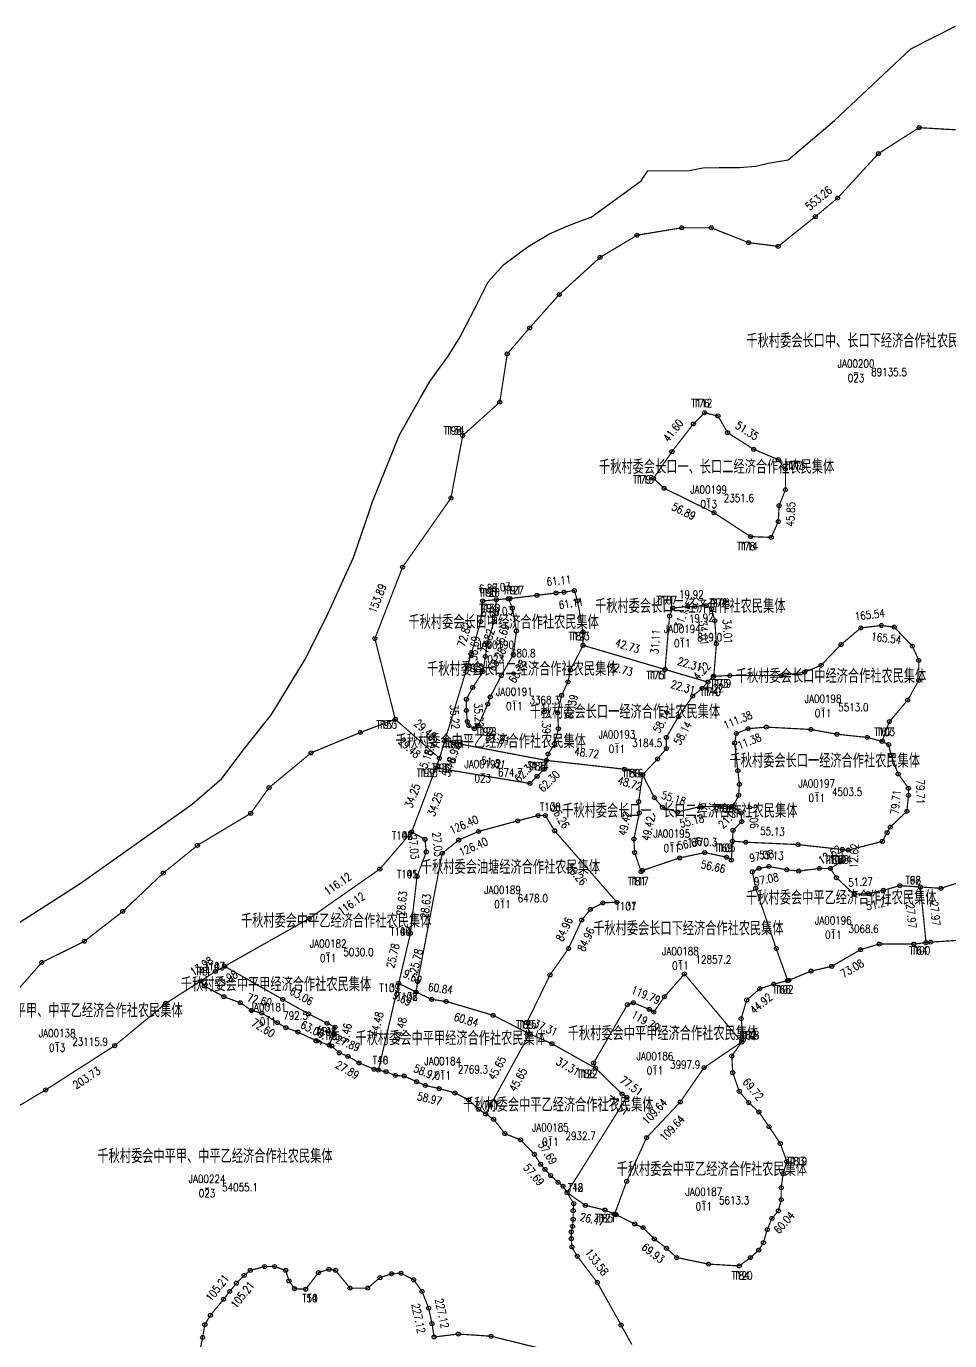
# Model space of a CAD drawing. Extents: x 213960 to 217464, y 137640 to 141047.
# Drawn here: x 214214 to 214676, y 138354 to 139011 of the extents above; entities that cross this region are included whole.
import ezdxf
from ezdxf.enums import TextEntityAlignment as Align

# ---------------------------------------------------------------- set-up
doc = ezdxf.new("R2010")
doc.units = 0
doc.header["$LTSCALE"] = 2
doc.header["$PDSIZE"] = 0.2
doc.layers.get('0').update_dxf_attribs({"linetype": 'CONTINUOUS'})
for name, color, linetype in [('DJZQ', 7, 'CONTINUOUS'), ('GD', 7, 'CONTINUOUS'), ('JZD', 1, 'CONTINUOUS'), ('JZP', 1, 'CONTINUOUS')]:
    doc.layers.add(name, color=color, linetype=linetype)
doc.styles.add('HZ', font='rs.shx', dxfattribs={"width": 0.8, "bigfont": 'hztxt.shx'})

# ---------------------------------------------------------------- blocks, each defined once
blk = doc.blocks.new('GC0000')
at = {"linetype": 'Continuous'}
blk.add_point((0, 0), dxfattribs=at)

msp = doc.modelspace()

# ---------------------------------------------------------------- linework, layer by layer
at = {"layer": 'DJZQ', "linetype": 'Continuous', "flags": 128}
msp.add_lwpolyline([(214187.03, 138547.64), (214241.01, 138582.06), (214297.08, 138621.81), (214311.88, 138634.67), (214323.11, 138649.6), (214336.73, 138666.67), (214353.43, 138693.89), (214364.2, 138715.42), (214369.99, 138728.33), (214377.69, 138745.11), (214385.8, 138768.92), (214387.08, 138772.67), (214400.66, 138806.51), (214410.77, 138824.12), (214411.61, 138825.59), (214415.9, 138833.05), (214425.1, 138845.79), (214431.08, 138855.42), (214439.06, 138870.88), (214445.03, 138882.95), (214452.88, 138891.56), (214465.05, 138900.58), (214475.34, 138906.76), (214484.09, 138910.61), (214492.71, 138913.92), (214496.6, 138915.33), (214521.59, 138933.48), (214522.43, 138934.72), (214524.93, 138938.42), (214545.6, 138938.57), (214552.38, 138939.97), (214560.53, 138940.03), (214570.73, 138940.11), (214578.87, 138940.85), (214584.98, 138942.25), (214595.04, 138944.02), (214612.7, 138959), (214618.17, 138963.65), (214656.43, 138999.41), (214678.64, 139010.72)], dxfattribs=at)
at = {"layer": 'GD', "linetype": 'Continuous'}
for centre in [(214660.56, 138960.04), (214640.15, 138947.05), (214619.74, 138924.8), (214608.6, 138915.53), (214541.8, 138909.96), (214556.64, 138909.96), (214519.53, 138906.26), (214575.2, 138902.55), (214590.05, 138900.69), (214500.97, 138895.13), (214480.56, 138876.58), (214465.71, 138859.89), (214454.57, 138846.91), (214450.86, 138822.8), (214559.95, 138815.88), (214547.65, 138811.91), (214564.72, 138807.55), (214536.94, 138798.02), (214577.81, 138799.21), (214590.12, 138794.05), (214532.97, 138779.77), (214593.69, 138778.97), (214426.4, 138774.79), (214590.51, 138771.04), (214557.97, 138767.46), (214590.12, 138763.1), (214586.55, 138755.16), (214402.22, 138740.27), (214455.97, 138724.6), (214469.47, 138726.19), (214478.99, 138727.38), (214482.96, 138727.78), (214488.12, 138728.57), (214489.71, 138723.41), (214457.16, 138719.84), (214544.87, 138720.63), (214548.45, 138720.63), (214554, 138721.03), (214441.29, 138713.09), (214448.04, 138713.09), (214535.75, 138715.87), (214558.37, 138713.49), (214631.39, 138709.92), (214641.71, 138711.11), (214648.06, 138710.31), (214388.4, 138704.6), (214459.15, 138708.33), (214492.49, 138707.93), (214436.53, 138696.82), (214444.46, 138702.38), (214559.16, 138701.98), (214621.47, 138701.58), (214657.19, 138700.79), (214443.67, 138695.63), (214457.56, 138696.42), (214611.55, 138691.26), (214660.36, 138693.65), (214451.61, 138686.1), (214486.14, 138688.88), (214557.57, 138685.71), (214565.91, 138686.1), (214591.7, 138686.1), (214603.21, 138687.69), (214660.36, 138683.72), (214437.32, 138680.15), (214484.94, 138682.93), (214552.02, 138679.75), (214434.14, 138674.2), (214444.86, 138671.82), (214446.05, 138675.39), (214481.77, 138676.18), (214547.25, 138675.79), (214654.81, 138673.8), (214434.14, 138668.64), (214479.79, 138667.45), (214540.11, 138665.47), (214381.14, 138657.64), (214434.54, 138663.09), (214435.34, 138661.1), (214438.11, 138659.51), (214480.18, 138659.51), (214569.08, 138657.13), (214575.04, 138659.51), (214584.16, 138660.31), (214606.39, 138659.12), (214645.68, 138663.09), (214478.2, 138651.97), (214534.16, 138655.15), (214568.29, 138652.37), (214619.49, 138656.74), (214634.57, 138655.15), (214642.11, 138653.16), (214645.28, 138651.58), (214356.49, 138647.43), (214475.02, 138646.81), (214529.79, 138644.43), (214534.16, 138649.59), (214646.47, 138646.42), (214473.04, 138639.27), (214513.12, 138639.27), (214569.88, 138638.48), (214465.89, 138632.13), (214469.47, 138635.7), (214570.67, 138631.73), (214650.05, 138636.89), (214335.45, 138630), (214528.2, 138624.99), (214570.27, 138626.18), (214655.2, 138629.75), (214655.2, 138626.18), (214520.27, 138623), (214532.17, 138620.22), (214539.71, 138617.84), (214551.22, 138620.62), (214561.15, 138620.62), (214654.41, 138618.24), (214326.28, 138617.16), (214459.74, 138613.44), (214470, 138616.09), (214520.66, 138617.44), (214571.46, 138617.44), (214571.86, 138613.08), (214440.23, 138608.15), (214478.26, 138608.48), (214567.5, 138608.71), (214644.49, 138607.52), (214646.08, 138610.3), (214299.64, 138601.18), (214413.44, 138604.18), (214430.31, 138603.85), (214517.89, 138604.35), (214573.85, 138602.76), (214600.04, 138601.57), (214625.04, 138598.79), (214642.11, 138603.16), (214414.1, 138597.9), (214422.04, 138597.24), (214518.28, 138597.6), (214540.77, 138594.92), (214553.34, 138597.57), (214564.25, 138595.25), (214566.66, 138593.9), (214621.87, 138593.24), (214282.59, 138587.34), (214390.86, 138589.34), (214390.86, 138589.34), (214522.25, 138588.64), (214577.15, 138587.98), (214580.46, 138589.63), (214585.42, 138590.62), (214594.35, 138588.97), (214600.3, 138588.31), (214610.56, 138589.63), (214619.16, 138585), (214578.81, 138579.71), (214642.64, 138578.72), (214650.91, 138581.03), (214671.41, 138579.71), (214502.41, 138572.43), (214628.08, 138576.73), (214635.03, 138577.06), (214262.34, 138568.17), (214496.12, 138569.13), (214355.51, 138564.61), (214355.51, 138564.61), (214491.82, 138563.83), (214243.16, 138553.26), (214666.26, 138552.79), (214485.21, 138549.61), (214589.06, 138549.61), (214631.27, 138549.06), (214640.6, 138551.86), (214657.86, 138551.86), (214221.84, 138542.62), (214616.8, 138540.67), (214308.66, 138538.12), (214308.66, 138538.12), (214409.8, 138533.08), (214475.95, 138536.38), (214543.2, 138536.88), (214595.34, 138533.68), (214606.54, 138538.34), (214303.07, 138530.89), (214580.86, 138529.46), (214587.86, 138531.79), (214283.91, 138522.22), (214312.89, 138525.5), (214321.07, 138522.49), (214342.33, 138524.15), (214342.33, 138524.15), (214416.75, 138524.15), (214424.02, 138523.15), (214514.64, 138521.5), (214517.62, 138522.49), (214525.56, 138519.19), (214533.17, 138525.47), (214574.33, 138523.87), (214326.67, 138518.61), (214331.84, 138517.32), (214339.59, 138512.59), (214355.23, 138516.87), (214355.23, 138516.87), (214447.51, 138516.21), (214464.37, 138512.57), (214527.87, 138517.86), (214571.53, 138514.54), (214343.89, 138510.01), (214349.92, 138507.86), (214364.49, 138512.24), (214364.49, 138512.24), (214367.8, 138506.95), (214367.8, 138506.95), (214258.27, 138501.02), (214358.96, 138503.55), (214366.71, 138500.89), (214476.94, 138501.99), (214572.67, 138504.06), (214370.58, 138497.45), (214374.89, 138495.73), (214566.87, 138495.9), (214380.52, 138492.41), (214387.97, 138489.27), (214393.92, 138488.02), (214497.78, 138492.4), (214553.01, 138490.08), (214567.33, 138487.5), (214398.62, 138486.15), (214403, 138485.83), (214409.27, 138483.02), (214413.65, 138481.14), (214223.8, 138478.94), (214420.54, 138479.57), (214428.37, 138477.38), (214435.25, 138473.94), (214512, 138476.85), (214514.31, 138475.2), (214570.6, 138478.18), (214440.26, 138469.25), (214541.1, 138472.88), (214575.26, 138472.59), (214580.39, 138467.92), (214447.78, 138464.24), (214585.53, 138460.47), (214453.41, 138457.05), (214461.24, 138453.92), (214524.24, 138455.02), (214591.12, 138452.08), (214468.13, 138446.72), (214471.26, 138441.72), (214473.45, 138439.21), (214476.27, 138436.09), (214592.5, 138437.04), (214480.03, 138432.64), (214482.53, 138430.77), (214514.31, 138433.2), (214591.57, 138430.05), (214493.6, 138421.19), (214591.57, 138423.99), (214503.4, 138418.86), (214508.99, 138416.53), (214586.91, 138414.67), (214590.17, 138418.4), (214518.33, 138411.87), (214522.52, 138410.01), (214584.57, 138409.07), (214528.12, 138404.41), (214582.71, 138402.55), (214534.19, 138399.75), (214539.32, 138395.09), (214576.18, 138395.09), (214580.37, 138398.82), (214555.18, 138391.82)]:
    msp.add_circle(centre, 1, dxfattribs=at)
at = {"layer": 'GD', "color": 0, "linetype": 'Continuous'}
for centre in [(214487.86, 138422.01), (214487.54, 138418.56), (214487.54, 138414.18), (214486.6, 138407.93), (214487.23, 138410.74), (214486.6, 138404.49), (214486.89, 138400.33), (214489.58, 138395.77), (214326.07, 138388.66), (214326.07, 138388.66), (214333.27, 138390.6), (214333.27, 138390.6), (214338.26, 138390.6), (214338.26, 138390.6), (214343.8, 138388.66), (214343.8, 138388.66), (214365.41, 138389.21), (214365.41, 138389.21), (214368.73, 138388.66), (214368.73, 138388.66), (214319.14, 138382.28), (214319.14, 138382.28), (214323.02, 138386.16), (214323.02, 138386.16), (214345.46, 138383.39), (214345.46, 138383.39), (214360.15, 138387.55), (214360.15, 138387.55), (214390.9, 138385.05), (214390.9, 138385.05), (214396.72, 138386.99), (214396.72, 138386.99), (214401.43, 138387.27), (214401.43, 138387.27), (214407.8, 138383.95), (214407.8, 138383.95), (214499.6, 138382.63), (214315.82, 138378.13), (214315.82, 138378.13), (214348.23, 138379.51), (214348.23, 138379.51), (214375.94, 138379.79), (214375.94, 138379.79), (214384.8, 138379.79), (214384.8, 138379.79), (214411.95, 138378.13), (214411.95, 138378.13), (214312.77, 138374.25), (214312.77, 138374.25), (214415.28, 138369.82), (214415.28, 138369.82), (214303.35, 138361.51), (214303.35, 138361.51), (214306.12, 138366.22), (214306.12, 138366.22), (214416.94, 138362.06), (214416.94, 138362.06), (214511.5, 138361.36), (214302.24, 138355.13), (214302.24, 138355.13), (214418, 138355.38), (214418, 138355.38), (214430.19, 138356.85), (214430.19, 138356.85), (214446.44, 138355.75), (214446.44, 138355.75)]:
    msp.add_circle(centre, 1, dxfattribs=at)
at = {"layer": 'JZD', "color": 7, "const_width": 0.6}
for points in [[(214680.67, 138582.69), (214671.41, 138579.71), (214661.16, 138580.37), (214650.91, 138581.03), (214642.64, 138578.72), (214635.03, 138577.06), (214628.08, 138576.73), (214619.16, 138585), (214616.18, 138589.63), (214621.87, 138593.24), (214622.13, 138599.11), (214625.04, 138598.79), (214642.11, 138603.16), (214644.49, 138607.52), (214646.08, 138610.3), (214654.41, 138618.24), (214655.2, 138626.18), (214655.2, 138629.75), (214650.05, 138636.89), (214646.47, 138646.42), (214645.28, 138651.58), (214642.11, 138653.16), (214642, 138653.19), (214645.68, 138663.09), (214654.81, 138673.8), (214660.36, 138683.72), (214660.36, 138693.65), (214657.19, 138700.79), (214648.06, 138710.31), (214641.71, 138711.11), (214631.39, 138709.92), (214621.47, 138701.58), (214611.55, 138691.26), (214603.21, 138687.69), (214591.7, 138686.1), (214565.91, 138686.1), (214557.86, 138685.72), (214559.16, 138701.98), (214558.37, 138713.49), (214556.78, 138719.44), (214554, 138721.03), (214548.45, 138720.63), (214544.87, 138720.63), (214537.33, 138719.84), (214535.75, 138715.87), (214533.48, 138689.13), (214492.49, 138701.19), (214492.49, 138707.93), (214489.71, 138723.41), (214488.12, 138728.57), (214482.96, 138727.78), (214478.99, 138727.38), (214469.47, 138726.19), (214455.97, 138724.6), (214455.13, 138724.53), (214449.13, 138724.01), (214442.28, 138723.41), (214441.29, 138713.09), (214436.53, 138696.82), (214423.29, 138653.29), (214420.69, 138644.76), (214398.58, 138664.25), (214388.4, 138704.6), (214402.22, 138740.27), (214426.4, 138774.79), (214432.31, 138806.11), (214450.86, 138822.8), (214454.57, 138846.91), (214465.71, 138859.89), (214480.56, 138876.58), (214500.97, 138895.13), (214519.53, 138906.26), (214541.8, 138909.96), (214556.64, 138909.96), (214575.2, 138902.55), (214590.05, 138900.69), (214608.6, 138915.53), (214619.74, 138924.8), (214640.15, 138947.05), (214660.56, 138960.04), (214692.11, 138958.18)], [(214205.86, 138524.51), (214221.84, 138542.62), (214243.16, 138553.26), (214262.34, 138568.17), (214282.59, 138587.34), (214299.64, 138601.18), (214326.28, 138617.16), (214335.45, 138630), (214356.49, 138647.43), (214381.14, 138657.64), (214398.58, 138664.25), (214420.69, 138644.76), (214418.87, 138639.94), (214406.77, 138607.89), (214390.86, 138589.34), (214355.51, 138564.61), (214313.26, 138540.72), (214308.66, 138538.12), (214301.35, 138533.42), (214283.91, 138522.22), (214258.27, 138501.02), (214223.8, 138478.94), (214184.02, 138455.09)], [(214680.25, 138553.73), (214666.26, 138552.79), (214664, 138552.54), (214661.16, 138580.37), (214671.41, 138579.71), (214680.67, 138582.69)]]:
    msp.add_lwpolyline(points, dxfattribs=at)
for points in [[(214553.21, 138817.47), (214559.95, 138815.88), (214564.72, 138807.55), (214577.81, 138799.21), (214590.12, 138794.05), (214593.69, 138789.29), (214593.69, 138778.97), (214590.51, 138771.04), (214590.12, 138763.1), (214586.55, 138755.16), (214576.23, 138755.56), (214557.97, 138767.46), (214532.97, 138779.77), (214527.69, 138784.72), (214536.94, 138798.02), (214547.65, 138811.91)], [(214442.28, 138723.41), (214449.13, 138724.01), (214448.04, 138713.09), (214444.46, 138702.38), (214443.67, 138695.63), (214442.48, 138688.09), (214437.32, 138680.15), (214434.14, 138674.2), (214434.14, 138668.64), (214434.54, 138663.09), (214435.34, 138661.1), (214438.11, 138659.51), (214440.1, 138661.1), (214444.86, 138671.82), (214446.05, 138675.39), (214451.61, 138686.1), (214457.56, 138696.42), (214459.15, 138708.33), (214457.16, 138719.84), (214455.13, 138724.53), (214455.97, 138724.6), (214469.47, 138726.19), (214478.99, 138727.38), (214482.96, 138727.78), (214488.12, 138728.57), (214489.71, 138723.41), (214492.49, 138707.93), (214492.49, 138701.19), (214486.14, 138688.88), (214484.94, 138682.93), (214481.77, 138676.18), (214479.79, 138667.45), (214480.18, 138659.51), (214478.2, 138651.97), (214475.02, 138646.81), (214474.19, 138643.66), (214423.29, 138653.29), (214436.53, 138696.82), (214441.29, 138713.09)], [(214449.13, 138724.01), (214455.13, 138724.53), (214457.16, 138719.84), (214459.15, 138708.33), (214457.56, 138696.42), (214451.61, 138686.1), (214446.05, 138675.39), (214444.86, 138671.82), (214440.1, 138661.1), (214438.11, 138659.51), (214435.34, 138661.1), (214434.54, 138663.09), (214434.14, 138668.64), (214434.14, 138674.2), (214437.32, 138680.15), (214442.48, 138688.09), (214443.67, 138695.63), (214444.46, 138702.38), (214448.04, 138713.09)], [(214537.33, 138719.84), (214544.87, 138720.63), (214548.45, 138720.63), (214554, 138721.03), (214556.78, 138719.44), (214558.37, 138713.49), (214559.16, 138701.98), (214557.86, 138685.72), (214557.57, 138685.71), (214554.89, 138682.83), (214533.48, 138689.13), (214535.75, 138715.87)], [(214554.89, 138682.83), (214557.57, 138685.71), (214557.86, 138685.72), (214565.91, 138686.1), (214591.7, 138686.1), (214603.21, 138687.69), (214611.55, 138691.26), (214621.47, 138701.58), (214631.39, 138709.92), (214641.71, 138711.11), (214648.06, 138710.31), (214657.19, 138700.79), (214660.36, 138693.65), (214660.36, 138683.72), (214654.81, 138673.8), (214645.68, 138663.09), (214642, 138653.19), (214634.57, 138655.15), (214619.49, 138656.74), (214606.39, 138659.12), (214584.16, 138660.31), (214575.04, 138659.51), (214569.08, 138657.13), (214568.29, 138652.37), (214569.88, 138638.48), (214570.67, 138631.73), (214570.27, 138626.18), (214567.5, 138620.62), (214561.15, 138620.62), (214551.22, 138620.62), (214539.71, 138617.84), (214532.17, 138620.22), (214528.2, 138624.99), (214522.25, 138636.49), (214529.79, 138644.43), (214534.16, 138649.59), (214534.16, 138655.15), (214540.11, 138665.47), (214547.25, 138675.79), (214552.02, 138679.75)], [(214492.49, 138701.19), (214533.48, 138689.13), (214554.89, 138682.83), (214552.02, 138679.75), (214547.25, 138675.79), (214540.11, 138665.47), (214534.16, 138655.15), (214534.16, 138649.59), (214529.79, 138644.43), (214522.25, 138636.49), (214513.12, 138639.27), (214474.19, 138643.66), (214475.02, 138646.81), (214478.2, 138651.97), (214480.18, 138659.51), (214479.79, 138667.45), (214481.77, 138676.18), (214484.94, 138682.93), (214486.14, 138688.88)], [(214642, 138653.19), (214642.11, 138653.16), (214645.28, 138651.58), (214646.47, 138646.42), (214650.05, 138636.89), (214655.2, 138629.75), (214655.2, 138626.18), (214654.41, 138618.24), (214646.08, 138610.3), (214644.49, 138607.52), (214642.11, 138603.16), (214625.04, 138598.79), (214622.13, 138599.11), (214600.04, 138601.57), (214573.85, 138602.76), (214567.19, 138603.3), (214567.5, 138608.71), (214571.86, 138613.08), (214571.46, 138617.44), (214567.5, 138620.62), (214570.27, 138626.18), (214570.67, 138631.73), (214569.88, 138638.48), (214568.29, 138652.37), (214569.08, 138657.13), (214575.04, 138659.51), (214584.16, 138660.31), (214606.39, 138659.12), (214619.49, 138656.74), (214634.57, 138655.15)], [(214423.29, 138653.29), (214474.19, 138643.66), (214473.04, 138639.27), (214469.47, 138635.7), (214465.89, 138632.13), (214418.87, 138639.94), (214420.69, 138644.76)], [(214418.87, 138639.94), (214465.89, 138632.13), (214469.47, 138635.7), (214473.04, 138639.27), (214474.19, 138643.66), (214513.12, 138639.27), (214522.25, 138636.49), (214520.27, 138623), (214520.66, 138617.44), (214517.89, 138604.35), (214518.28, 138597.6), (214521.52, 138588.07), (214522.25, 138588.64), (214540.77, 138594.92), (214553.34, 138597.57), (214564.25, 138595.25), (214566.66, 138593.9), (214567.19, 138603.3), (214573.85, 138602.76), (214600.04, 138601.57), (214622.13, 138599.11), (214621.87, 138593.24), (214616.18, 138589.63), (214610.56, 138589.63), (214600.3, 138588.31), (214594.35, 138588.97), (214585.42, 138590.62), (214580.46, 138589.63), (214577.15, 138587.98), (214578.81, 138579.71), (214589.06, 138549.61), (214594.83, 138533.55), (214587.86, 138531.79), (214580.86, 138529.46), (214574.33, 138523.87), (214571.53, 138514.54), (214572.67, 138504.06), (214571.82, 138502.86), (214543.2, 138536.88), (214533.17, 138525.47), (214527.87, 138517.86), (214525.56, 138519.19), (214517.62, 138522.49), (214514.64, 138521.5), (214497.78, 138492.4), (214498.77, 138489.75), (214476.94, 138501.99), (214465.7, 138506.95), (214464.37, 138512.57), (214475.95, 138536.38), (214485.21, 138549.61), (214491.82, 138563.83), (214496.12, 138569.13), (214502.41, 138572.43), (214509.35, 138572.76), (214478.26, 138608.48), (214473.63, 138616.09), (214470, 138616.09), (214459.74, 138613.44), (214440.23, 138608.15), (214430.31, 138603.85), (214422.04, 138597.24), (214409.8, 138533.08), (214409.01, 138527.9), (214400.29, 138532.12), (214406.17, 138557.22), (214409.47, 138585.66), (214414.1, 138597.9), (214413.44, 138604.18), (214406.77, 138607.89)], [(214522.25, 138636.49), (214528.2, 138624.99), (214532.17, 138620.22), (214539.71, 138617.84), (214551.22, 138620.62), (214561.15, 138620.62), (214567.5, 138620.62), (214571.46, 138617.44), (214571.86, 138613.08), (214567.5, 138608.71), (214567.19, 138603.3), (214566.66, 138593.9), (214564.25, 138595.25), (214553.34, 138597.57), (214540.77, 138594.92), (214522.25, 138588.64), (214521.52, 138588.07), (214518.28, 138597.6), (214517.89, 138604.35), (214520.66, 138617.44), (214520.27, 138623)], [(214473.63, 138616.09), (214478.26, 138608.48), (214509.35, 138572.76), (214502.41, 138572.43), (214496.12, 138569.13), (214491.82, 138563.83), (214485.21, 138549.61), (214475.95, 138536.38), (214464.37, 138512.57), (214465.7, 138506.95), (214447.51, 138516.21), (214424.02, 138523.15), (214416.75, 138524.15), (214409.01, 138527.9), (214409.8, 138533.08), (214422.04, 138597.24), (214430.31, 138603.85), (214440.23, 138608.15), (214459.74, 138613.44), (214470, 138616.09)], [(214313.26, 138540.72), (214355.51, 138564.61), (214390.86, 138589.34), (214406.77, 138607.89), (214413.44, 138604.18), (214414.1, 138597.9), (214409.47, 138585.66), (214406.17, 138557.22), (214400.29, 138532.12), (214390.16, 138488.81), (214387.97, 138489.27), (214380.52, 138492.41), (214374.89, 138495.73), (214370.58, 138497.45), (214366.71, 138500.89), (214365.55, 138501.29), (214367.8, 138506.95), (214368.46, 138510.26), (214364.49, 138512.24), (214355.23, 138516.87), (214342.33, 138524.15)], [(214616.18, 138589.63), (214619.16, 138585), (214628.08, 138576.73), (214635.03, 138577.06), (214642.64, 138578.72), (214650.91, 138581.03), (214661.16, 138580.37), (214664, 138552.54), (214657.86, 138551.86), (214640.6, 138551.86), (214631.27, 138549.06), (214616.8, 138540.67), (214606.54, 138538.34), (214595.34, 138533.68), (214594.83, 138533.55), (214589.06, 138549.61), (214578.81, 138579.71), (214577.15, 138587.98), (214580.46, 138589.63), (214585.42, 138590.62), (214594.35, 138588.97), (214600.3, 138588.31), (214610.56, 138589.63)], [(214301.35, 138533.42), (214308.66, 138538.12), (214313.26, 138540.72), (214342.33, 138524.15), (214355.23, 138516.87), (214364.49, 138512.24), (214368.46, 138510.26), (214367.8, 138506.95), (214365.55, 138501.29), (214358.96, 138503.55), (214349.92, 138507.86), (214343.89, 138510.01), (214339.59, 138512.59), (214331.84, 138517.32), (214326.67, 138518.61), (214321.07, 138522.49), (214312.89, 138525.5), (214303.07, 138530.89)], [(214571.82, 138502.86), (214553.01, 138490.08), (214541.1, 138472.88), (214524.24, 138455.02), (214514.31, 138433.2), (214508.26, 138416.84), (214503.4, 138418.86), (214493.6, 138421.19), (214484.49, 138427.59), (214514.31, 138475.2), (214512, 138476.85), (214498.77, 138489.75), (214497.78, 138492.4), (214514.64, 138521.5), (214517.62, 138522.49), (214525.56, 138519.19), (214527.87, 138517.86), (214533.17, 138525.47), (214543.2, 138536.88)], [(214400.29, 138532.12), (214409.01, 138527.9), (214416.75, 138524.15), (214424.02, 138523.15), (214447.51, 138516.21), (214465.7, 138506.95), (214443.82, 138466.88), (214440.26, 138469.25), (214435.25, 138473.94), (214428.37, 138477.38), (214420.54, 138479.57), (214413.65, 138481.14), (214409.27, 138483.02), (214403, 138485.83), (214398.62, 138486.15), (214393.92, 138488.02), (214390.16, 138488.81)], [(214465.7, 138506.95), (214476.94, 138501.99), (214498.77, 138489.75), (214512, 138476.85), (214514.31, 138475.2), (214484.49, 138427.59), (214482.53, 138430.77), (214480.03, 138432.64), (214476.27, 138436.09), (214473.45, 138439.21), (214471.26, 138441.72), (214468.13, 138446.72), (214461.24, 138453.92), (214453.41, 138457.05), (214447.78, 138464.24), (214443.82, 138466.88)], [(214571.82, 138502.86), (214566.87, 138495.9), (214567.33, 138487.5), (214570.6, 138478.18), (214575.26, 138472.59), (214580.39, 138467.92), (214585.53, 138460.47), (214591.12, 138452.08), (214594.37, 138443.1), (214592.5, 138437.04), (214591.57, 138430.05), (214591.57, 138423.99), (214590.17, 138418.4), (214586.91, 138414.67), (214584.57, 138409.07), (214582.71, 138402.55), (214580.37, 138398.82), (214576.18, 138395.09), (214570.58, 138390.89), (214555.18, 138391.82), (214539.32, 138395.09), (214534.19, 138399.75), (214528.12, 138404.41), (214522.52, 138410.01), (214518.33, 138411.87), (214508.99, 138416.53), (214508.26, 138416.84), (214514.31, 138433.2), (214524.24, 138455.02), (214541.1, 138472.88), (214553.01, 138490.08)]]:
    msp.add_lwpolyline(points, close=True, dxfattribs=at)
at = {"layer": 'JZD', "color": 0, "linetype": 'Continuous', "const_width": 0.6, "flags": 128}
for points in [[(214184.02, 138455.09), (214223.8, 138478.94), (214258.27, 138501.02), (214283.91, 138522.22), (214301.35, 138533.42), (214303.07, 138530.89), (214312.89, 138525.5), (214321.07, 138522.49), (214326.67, 138518.61), (214331.84, 138517.32), (214339.59, 138512.59), (214343.89, 138510.01), (214349.92, 138507.86), (214358.96, 138503.55), (214365.55, 138501.29), (214366.71, 138500.89), (214370.58, 138497.45), (214374.89, 138495.73), (214380.52, 138492.41), (214387.97, 138489.27), (214390.16, 138488.81), (214393.92, 138488.02), (214398.62, 138486.15), (214403, 138485.83), (214409.27, 138483.02), (214413.65, 138481.14), (214420.54, 138479.57), (214428.37, 138477.38), (214435.25, 138473.94), (214440.26, 138469.25), (214443.82, 138466.88), (214447.78, 138464.24), (214453.41, 138457.05), (214461.24, 138453.92), (214468.13, 138446.72), (214471.26, 138441.72), (214473.45, 138439.21), (214476.27, 138436.09), (214480.03, 138432.64), (214482.53, 138430.77), (214484.49, 138427.59), (214487.86, 138422.01), (214487.54, 138418.56), (214487.54, 138414.18), (214487.23, 138410.74), (214486.6, 138407.93), (214486.6, 138404.49), (214486.89, 138400.33), (214489.58, 138395.77), (214499.6, 138382.63), (214511.5, 138361.36), (214516.82, 138351.66)], [(214301.14, 138349.87), (214302.24, 138355.13), (214303.35, 138361.51), (214306.12, 138366.22), (214312.77, 138374.25), (214315.82, 138378.13), (214319.14, 138382.28), (214323.02, 138386.16), (214326.07, 138388.66), (214333.27, 138390.6), (214338.26, 138390.6), (214343.8, 138388.66), (214345.46, 138383.39), (214348.23, 138379.51), (214353.77, 138379.24), (214360.15, 138387.55), (214365.41, 138389.21), (214368.73, 138388.66), (214375.94, 138379.79), (214384.8, 138379.79), (214390.9, 138385.05), (214396.72, 138386.99), (214401.43, 138387.27), (214407.8, 138383.95), (214411.95, 138378.13), (214415.28, 138369.82), (214416.94, 138362.06), (214418, 138355.38), (214430.19, 138356.85), (214446.44, 138355.75), (214468.98, 138350.2)], [(214468.98, 138350.2), (214446.44, 138355.75), (214430.19, 138356.85), (214418, 138355.38), (214416.94, 138362.06), (214415.28, 138369.82), (214411.95, 138378.13), (214407.8, 138383.95), (214401.43, 138387.27), (214396.72, 138386.99), (214390.9, 138385.05), (214384.8, 138379.79), (214375.94, 138379.79), (214368.73, 138388.66), (214365.41, 138389.21), (214360.15, 138387.55), (214353.77, 138379.24), (214348.23, 138379.51), (214345.46, 138383.39), (214343.8, 138388.66), (214338.26, 138390.6), (214333.27, 138390.6), (214326.07, 138388.66), (214323.02, 138386.16), (214319.14, 138382.28), (214315.82, 138378.13), (214312.77, 138374.25), (214306.12, 138366.22), (214303.35, 138361.51), (214302.24, 138355.13), (214301.14, 138349.87)]]:
    msp.add_lwpolyline(points, dxfattribs=at)
at = {"layer": 'JZP', "linetype": 'Continuous'}
for centre in [(214553.21, 138817.47), (214432.31, 138806.11), (214593.69, 138789.29), (214527.69, 138784.72), (214576.23, 138755.56), (214442.28, 138723.41), (214449.13, 138724.01), (214455.13, 138724.53), (214537.33, 138719.84), (214556.78, 138719.44), (214492.49, 138701.19), (214442.48, 138688.09), (214533.48, 138689.13), (214557.86, 138685.72), (214554.89, 138682.83), (214398.58, 138664.25), (214440.1, 138661.1), (214423.29, 138653.29), (214642, 138653.19), (214420.69, 138644.76), (214418.87, 138639.94), (214474.19, 138643.66), (214522.25, 138636.49), (214567.5, 138620.62), (214473.63, 138616.09), (214406.77, 138607.89), (214567.19, 138603.3), (214622.13, 138599.11), (214409.47, 138585.66), (214521.52, 138588.07), (214616.18, 138589.63), (214661.16, 138580.37), (214509.35, 138572.76), (214406.17, 138557.22), (214664, 138552.54), (214313.26, 138540.72), (214301.35, 138533.42), (214594.83, 138533.55), (214400.29, 138532.12), (214409.01, 138527.9), (214368.46, 138510.26), (214465.7, 138506.95), (214365.55, 138501.29), (214571.82, 138502.86), (214390.16, 138488.81), (214498.77, 138489.75), (214443.82, 138466.88), (214594.37, 138443.1), (214484.49, 138427.59), (214508.26, 138416.84), (214570.58, 138390.89)]:
    msp.add_circle(centre, 1, dxfattribs=at)
at = {"layer": 'JZP', "color": 1, "linetype": 'Continuous'}
msp.add_circle((214353.77, 138379.24), 1, dxfattribs=at)

# ---------------------------------------------------------------- block references
at = {"layer": 'JZD', "linetype": 'Continuous'}
for p in [(214660.56, 138960.04), (214640.15, 138947.05), (214619.74, 138924.8), (214608.6, 138915.53), (214541.8, 138909.96), (214556.64, 138909.96), (214519.53, 138906.26), (214575.2, 138902.55), (214500.97, 138895.13), (214590.05, 138900.69), (214480.56, 138876.58), (214465.71, 138859.89), (214454.57, 138846.91), (214450.86, 138822.8), (214553.21, 138817.47), (214559.95, 138815.88), (214547.65, 138811.91), (214432.31, 138806.11), (214564.72, 138807.55), (214536.94, 138798.02), (214577.81, 138799.21), (214590.12, 138794.05), (214527.69, 138784.72), (214593.69, 138789.29), (214532.97, 138779.77), (214593.69, 138778.97), (214426.4, 138774.79), (214590.51, 138771.04), (214557.97, 138767.46), (214590.12, 138763.1), (214576.23, 138755.56), (214586.55, 138755.16), (214402.22, 138740.27), (214449.13, 138724.01), (214449.13, 138724.01), (214449.13, 138724.01), (214455.13, 138724.53), (214455.13, 138724.53), (214455.13, 138724.53), (214455.97, 138724.6), (214455.97, 138724.6), (214469.47, 138726.19), (214469.47, 138726.19), (214478.99, 138727.38), (214478.99, 138727.38), (214482.96, 138727.78), (214482.96, 138727.78), (214488.12, 138728.57), (214488.12, 138728.57), (214442.28, 138723.41), (214442.28, 138723.41), (214457.16, 138719.84), (214457.16, 138719.84), (214489.71, 138723.41), (214489.71, 138723.41), (214537.33, 138719.84), (214537.33, 138719.84), (214544.87, 138720.63), (214544.87, 138720.63), (214548.45, 138720.63), (214548.45, 138720.63), (214554, 138721.03), (214554, 138721.03), (214556.78, 138719.44), (214556.78, 138719.44), (214441.29, 138713.09), (214441.29, 138713.09), (214448.04, 138713.09), (214448.04, 138713.09), (214535.75, 138715.87), (214535.75, 138715.87), (214558.37, 138713.49), (214558.37, 138713.49), (214641.71, 138711.11), (214641.71, 138711.11), (214388.4, 138704.6), (214459.15, 138708.33), (214459.15, 138708.33), (214492.49, 138707.93), (214492.49, 138707.93), (214631.39, 138709.92), (214631.39, 138709.92), (214648.06, 138710.31), (214648.06, 138710.31), (214444.46, 138702.38), (214444.46, 138702.38), (214492.49, 138701.19), (214492.49, 138701.19), (214492.49, 138701.19), (214559.16, 138701.98), (214559.16, 138701.98), (214621.47, 138701.58), (214621.47, 138701.58), (214657.19, 138700.79), (214657.19, 138700.79), (214436.53, 138696.82), (214436.53, 138696.82), (214443.67, 138695.63), (214443.67, 138695.63), (214457.56, 138696.42), (214457.56, 138696.42), (214611.55, 138691.26), (214611.55, 138691.26), (214660.36, 138693.65), (214660.36, 138693.65), (214442.48, 138688.09), (214442.48, 138688.09), (214451.61, 138686.1), (214451.61, 138686.1), (214486.14, 138688.88), (214486.14, 138688.88), (214533.48, 138689.13), (214533.48, 138689.13), (214533.48, 138689.13), (214557.57, 138685.71), (214557.57, 138685.71), (214557.86, 138685.72), (214557.86, 138685.72), (214557.86, 138685.72), (214565.91, 138686.1), (214565.91, 138686.1), (214591.7, 138686.1), (214591.7, 138686.1), (214603.21, 138687.69), (214603.21, 138687.69), (214437.32, 138680.15), (214437.32, 138680.15), (214484.94, 138682.93), (214484.94, 138682.93), (214552.02, 138679.75), (214552.02, 138679.75), (214554.89, 138682.83), (214554.89, 138682.83), (214554.89, 138682.83), (214660.36, 138683.72), (214660.36, 138683.72), (214434.14, 138674.2), (214434.14, 138674.2), (214444.86, 138671.82), (214444.86, 138671.82), (214446.05, 138675.39), (214446.05, 138675.39), (214481.77, 138676.18), (214481.77, 138676.18), (214547.25, 138675.79), (214547.25, 138675.79), (214654.81, 138673.8), (214654.81, 138673.8), (214434.14, 138668.64), (214434.14, 138668.64), (214479.79, 138667.45), (214479.79, 138667.45), (214540.11, 138665.47), (214540.11, 138665.47), (214398.58, 138664.25), (214398.58, 138664.25), (214434.54, 138663.09), (214434.54, 138663.09), (214435.34, 138661.1), (214435.34, 138661.1), (214438.11, 138659.51), (214438.11, 138659.51), (214440.1, 138661.1), (214440.1, 138661.1), (214480.18, 138659.51), (214480.18, 138659.51), (214575.04, 138659.51), (214575.04, 138659.51), (214584.16, 138660.31), (214584.16, 138660.31), (214606.39, 138659.12), (214606.39, 138659.12), (214645.68, 138663.09), (214645.68, 138663.09), (214381.14, 138657.64), (214423.29, 138653.29), (214423.29, 138653.29), (214423.29, 138653.29), (214478.2, 138651.97), (214478.2, 138651.97), (214534.16, 138655.15), (214534.16, 138655.15), (214568.29, 138652.37), (214568.29, 138652.37), (214569.08, 138657.13), (214569.08, 138657.13), (214619.49, 138656.74), (214619.49, 138656.74), (214634.57, 138655.15), (214634.57, 138655.15), (214642, 138653.19), (214642, 138653.19), (214642, 138653.19), (214642.11, 138653.16), (214642.11, 138653.16), (214645.28, 138651.58), (214645.28, 138651.58), (214356.49, 138647.43), (214475.02, 138646.81), (214475.02, 138646.81), (214534.16, 138649.59), (214534.16, 138649.59), (214646.47, 138646.42), (214646.47, 138646.42), (214418.87, 138639.94), (214418.87, 138639.94), (214418.87, 138639.94), (214420.69, 138644.76), (214420.69, 138644.76), (214420.69, 138644.76), (214473.04, 138639.27), (214473.04, 138639.27), (214474.19, 138643.66), (214474.19, 138643.66), (214474.19, 138643.66), (214474.19, 138643.66), (214513.12, 138639.27), (214513.12, 138639.27), (214529.79, 138644.43), (214529.79, 138644.43), (214569.88, 138638.48), (214569.88, 138638.48), (214465.89, 138632.13), (214465.89, 138632.13), (214469.47, 138635.7), (214469.47, 138635.7), (214522.25, 138636.49), (214522.25, 138636.49), (214522.25, 138636.49), (214522.25, 138636.49), (214650.05, 138636.89), (214650.05, 138636.89), (214335.45, 138630), (214570.27, 138626.18), (214570.27, 138626.18), (214570.67, 138631.73), (214570.67, 138631.73), (214655.2, 138629.75), (214655.2, 138629.75), (214655.2, 138626.18), (214655.2, 138626.18), (214520.27, 138623), (214520.27, 138623), (214528.2, 138624.99), (214528.2, 138624.99), (214532.17, 138620.22), (214532.17, 138620.22), (214551.22, 138620.62), (214551.22, 138620.62), (214561.15, 138620.62), (214561.15, 138620.62), (214567.5, 138620.62), (214567.5, 138620.62), (214567.5, 138620.62), (214326.28, 138617.16), (214459.74, 138613.44), (214459.74, 138613.44), (214470, 138616.09), (214470, 138616.09), (214473.63, 138616.09), (214473.63, 138616.09), (214520.66, 138617.44), (214520.66, 138617.44), (214539.71, 138617.84), (214539.71, 138617.84), (214571.46, 138617.44), (214571.46, 138617.44), (214571.86, 138613.08), (214571.86, 138613.08), (214654.41, 138618.24), (214654.41, 138618.24), (214406.77, 138607.89), (214406.77, 138607.89), (214406.77, 138607.89), (214440.23, 138608.15), (214440.23, 138608.15), (214478.26, 138608.48), (214478.26, 138608.48), (214567.5, 138608.71), (214567.5, 138608.71), (214644.49, 138607.52), (214644.49, 138607.52), (214646.08, 138610.3), (214646.08, 138610.3), (214299.64, 138601.18), (214413.44, 138604.18), (214413.44, 138604.18), (214430.31, 138603.85), (214430.31, 138603.85), (214517.89, 138604.35), (214517.89, 138604.35), (214567.19, 138603.3), (214567.19, 138603.3), (214567.19, 138603.3), (214573.85, 138602.76), (214573.85, 138602.76), (214600.04, 138601.57), (214600.04, 138601.57), (214622.13, 138599.11), (214622.13, 138599.11), (214622.13, 138599.11), (214642.11, 138603.16), (214642.11, 138603.16), (214414.1, 138597.9), (214414.1, 138597.9), (214422.04, 138597.24), (214422.04, 138597.24), (214518.28, 138597.6), (214518.28, 138597.6), (214540.77, 138594.92), (214540.77, 138594.92), (214553.34, 138597.57), (214553.34, 138597.57), (214564.25, 138595.25), (214564.25, 138595.25), (214566.66, 138593.9), (214566.66, 138593.9), (214621.87, 138593.24), (214621.87, 138593.24), (214625.04, 138598.79), (214625.04, 138598.79), (214282.59, 138587.34), (214390.86, 138589.34), (214390.86, 138589.34), (214521.52, 138588.07), (214521.52, 138588.07), (214522.25, 138588.64), (214522.25, 138588.64), (214577.15, 138587.98), (214577.15, 138587.98), (214580.46, 138589.63), (214580.46, 138589.63), (214585.42, 138590.62), (214585.42, 138590.62), (214594.35, 138588.97), (214594.35, 138588.97), (214600.3, 138588.31), (214600.3, 138588.31), (214610.56, 138589.63), (214610.56, 138589.63), (214616.18, 138589.63), (214616.18, 138589.63), (214616.18, 138589.63), (214409.47, 138585.66), (214409.47, 138585.66), (214578.81, 138579.71), (214578.81, 138579.71), (214619.16, 138585), (214619.16, 138585), (214650.91, 138581.03), (214650.91, 138581.03), (214661.16, 138580.37), (214661.16, 138580.37), (214661.16, 138580.37), (214671.41, 138579.71), (214671.41, 138579.71), (214509.35, 138572.76), (214509.35, 138572.76), (214628.08, 138576.73), (214628.08, 138576.73), (214635.03, 138577.06), (214635.03, 138577.06), (214642.64, 138578.72), (214642.64, 138578.72), (214262.34, 138568.17), (214496.12, 138569.13), (214496.12, 138569.13), (214502.41, 138572.43), (214502.41, 138572.43), (214355.51, 138564.61), (214355.51, 138564.61), (214491.82, 138563.83), (214491.82, 138563.83), (214243.16, 138553.26), (214406.17, 138557.22), (214406.17, 138557.22), (214485.21, 138549.61), (214485.21, 138549.61), (214589.06, 138549.61), (214589.06, 138549.61), (214631.27, 138549.06), (214640.6, 138551.86), (214657.86, 138551.86), (214664, 138552.54), (214664, 138552.54), (214666.26, 138552.79), (214221.84, 138542.62), (214313.26, 138540.72), (214313.26, 138540.72), (214313.26, 138540.72), (214616.8, 138540.67), (214301.35, 138533.42), (214301.35, 138533.42), (214308.66, 138538.12), (214308.66, 138538.12), (214475.95, 138536.38), (214475.95, 138536.38), (214543.2, 138536.88), (214543.2, 138536.88), (214594.83, 138533.55), (214594.83, 138533.55), (214595.34, 138533.68), (214606.54, 138538.34), (214303.07, 138530.89), (214400.29, 138532.12), (214400.29, 138532.12), (214400.29, 138532.12), (214409.01, 138527.9), (214409.01, 138527.9), (214409.01, 138527.9), (214409.8, 138533.08), (214409.8, 138533.08), (214580.86, 138529.46), (214587.86, 138531.79), (214283.91, 138522.22), (214312.89, 138525.5), (214321.07, 138522.49), (214342.33, 138524.15), (214342.33, 138524.15), (214416.75, 138524.15), (214416.75, 138524.15), (214424.02, 138523.15), (214424.02, 138523.15), (214514.64, 138521.5), (214514.64, 138521.5), (214517.62, 138522.49), (214517.62, 138522.49), (214533.17, 138525.47), (214533.17, 138525.47), (214574.33, 138523.87), (214326.67, 138518.61), (214331.84, 138517.32), (214355.23, 138516.87), (214355.23, 138516.87), (214447.51, 138516.21), (214447.51, 138516.21), (214525.56, 138519.19), (214525.56, 138519.19), (214527.87, 138517.86), (214527.87, 138517.86), (214571.53, 138514.54), (214339.59, 138512.59), (214343.89, 138510.01), (214349.92, 138507.86), (214364.49, 138512.24), (214364.49, 138512.24), (214367.8, 138506.95), (214367.8, 138506.95), (214368.46, 138510.26), (214368.46, 138510.26), (214464.37, 138512.57), (214464.37, 138512.57), (214465.7, 138506.95), (214465.7, 138506.95), (214465.7, 138506.95), (214465.7, 138506.95), (214258.27, 138501.02), (214358.96, 138503.55), (214365.55, 138501.29), (214365.55, 138501.29), (214366.71, 138500.89), (214476.94, 138501.99), (214476.94, 138501.99), (214571.82, 138502.86), (214571.82, 138502.86), (214571.82, 138502.86), (214572.67, 138504.06), (214370.58, 138497.45), (214374.89, 138495.73), (214566.87, 138495.9), (214380.52, 138492.41), (214387.97, 138489.27), (214390.16, 138488.81), (214390.16, 138488.81), (214393.92, 138488.02), (214497.78, 138492.4), (214497.78, 138492.4), (214498.77, 138489.75), (214498.77, 138489.75), (214498.77, 138489.75), (214553.01, 138490.08), (214553.01, 138490.08), (214567.33, 138487.5), (214398.62, 138486.15), (214403, 138485.83), (214409.27, 138483.02), (214413.65, 138481.14), (214223.8, 138478.94), (214420.54, 138479.57), (214428.37, 138477.38), (214512, 138476.85), (214512, 138476.85), (214514.31, 138475.2), (214514.31, 138475.2), (214570.6, 138478.18), (214435.25, 138473.94), (214440.26, 138469.25), (214541.1, 138472.88), (214541.1, 138472.88), (214575.26, 138472.59), (214580.39, 138467.92), (214443.82, 138466.88), (214443.82, 138466.88), (214447.78, 138464.24), (214453.41, 138457.05), (214524.24, 138455.02), (214524.24, 138455.02), (214585.53, 138460.47), (214461.24, 138453.92), (214591.12, 138452.08), (214468.13, 138446.72), (214471.26, 138441.72), (214594.37, 138443.1), (214473.45, 138439.21), (214476.27, 138436.09), (214592.5, 138437.04), (214480.03, 138432.64), (214482.53, 138430.77), (214514.31, 138433.2), (214514.31, 138433.2), (214591.57, 138430.05), (214484.49, 138427.59), (214484.49, 138427.59), (214591.57, 138423.99), (214493.6, 138421.19), (214503.4, 138418.86), (214508.26, 138416.84), (214508.26, 138416.84), (214508.99, 138416.53), (214590.17, 138418.4), (214518.33, 138411.87), (214522.52, 138410.01), (214584.57, 138409.07), (214586.91, 138414.67), (214528.12, 138404.41), (214582.71, 138402.55), (214534.19, 138399.75), (214580.37, 138398.82), (214539.32, 138395.09), (214555.18, 138391.82), (214570.58, 138390.89), (214576.18, 138395.09)]:
    msp.add_blockref('GC0000', p, dxfattribs=at)
at = {"layer": 'JZD', "color": 1, "linetype": 'Continuous'}
for p in [(214301.35, 138533.42), (214303.07, 138530.89), (214283.91, 138522.22), (214312.89, 138525.5), (214321.07, 138522.49), (214326.67, 138518.61), (214331.84, 138517.32), (214339.59, 138512.59), (214343.89, 138510.01), (214349.92, 138507.86), (214258.27, 138501.02), (214358.96, 138503.55), (214365.55, 138501.29), (214366.71, 138500.89), (214370.58, 138497.45), (214374.89, 138495.73), (214380.52, 138492.41), (214387.97, 138489.27), (214390.16, 138488.81), (214393.92, 138488.02), (214398.62, 138486.15), (214403, 138485.83), (214409.27, 138483.02), (214413.65, 138481.14), (214223.8, 138478.94), (214420.54, 138479.57), (214428.37, 138477.38), (214435.25, 138473.94), (214440.26, 138469.25), (214443.82, 138466.88), (214447.78, 138464.24), (214453.41, 138457.05), (214461.24, 138453.92), (214468.13, 138446.72), (214471.26, 138441.72), (214473.45, 138439.21), (214476.27, 138436.09), (214480.03, 138432.64), (214482.53, 138430.77), (214484.49, 138427.59), (214487.86, 138422.01), (214487.54, 138418.56), (214487.23, 138410.74), (214487.54, 138414.18), (214486.6, 138407.93), (214486.6, 138404.49), (214486.89, 138400.33), (214489.58, 138395.77), (214499.6, 138382.63)]:
    msp.add_blockref('GC0000', p, dxfattribs=at)
at = {"layer": 'JZD', "color": 0, "linetype": 'Continuous'}
for p in [(214326.07, 138388.66), (214326.07, 138388.66), (214333.27, 138390.6), (214333.27, 138390.6), (214338.26, 138390.6), (214338.26, 138390.6), (214343.8, 138388.66), (214343.8, 138388.66), (214365.41, 138389.21), (214365.41, 138389.21), (214368.73, 138388.66), (214368.73, 138388.66), (214319.14, 138382.28), (214319.14, 138382.28), (214323.02, 138386.16), (214323.02, 138386.16), (214345.46, 138383.39), (214345.46, 138383.39), (214360.15, 138387.55), (214360.15, 138387.55), (214390.9, 138385.05), (214390.9, 138385.05), (214396.72, 138386.99), (214396.72, 138386.99), (214401.43, 138387.27), (214401.43, 138387.27), (214407.8, 138383.95), (214407.8, 138383.95), (214315.82, 138378.13), (214315.82, 138378.13), (214348.23, 138379.51), (214348.23, 138379.51), (214353.77, 138379.24), (214353.77, 138379.24), (214375.94, 138379.79), (214375.94, 138379.79), (214384.8, 138379.79), (214384.8, 138379.79), (214411.95, 138378.13), (214411.95, 138378.13), (214312.77, 138374.25), (214312.77, 138374.25), (214415.28, 138369.82), (214415.28, 138369.82), (214306.12, 138366.22), (214306.12, 138366.22), (214303.35, 138361.51), (214303.35, 138361.51), (214416.94, 138362.06), (214416.94, 138362.06), (214430.19, 138356.85), (214430.19, 138356.85), (214511.5, 138361.36), (214302.24, 138355.13), (214302.24, 138355.13), (214418, 138355.38), (214418, 138355.38), (214446.44, 138355.75), (214446.44, 138355.75)]:
    msp.add_blockref('GC0000', p, dxfattribs=at)

# ---------------------------------------------------------------- texts
at = {"layer": 'JZD', "color": 1, "linetype": 'Continuous', "style": 'HZ', "width": 0.8}
for s, rotation, p in [('553.26', 39.78633, (214610.33, 138924.77)), ('41.60', 52.35238, (214537.54, 138808.63)), ('51.35', 327.52881, (214574.49, 138808.44)), ('56.89', 333.79988, (214542.82, 138768.23)), ('45.85', 87.13759, (214596.31, 138766.77)), ('153.89', 68.82554, (214389.71, 138724.61)), ('6.87', 4.96974, (214445.18, 138729.69)), ('6.03', 4.96973, (214451.61, 138730.24)), ('61.11', 5.7106, (214480.38, 138733.55)), ('61.11', 8.74616, (214486.45, 138722.24)), ('6.87', 4.96974, (214446.22, 138717.73)), ('6.03', 4.96973, (214452.65, 138718.29)), ('31.11', 68.19859, (214542.11, 138715.63)), ('165.54', 6.58194, (214635.86, 138716.47)), ('72.82', 73.68615, (214433.15, 138706.64)), ('36.69', 71.56505, (214451.94, 138705.84)), ('19.92', 4.08562, (214551.65, 138714.85)), ('34.01', 273.94519, (214552.78, 138707.32)), ('34.01', 273.94519, (214564.75, 138708.15)), ('36.69', 83.29016, (214438.11, 138699.7)), ('72.82', 73.68615, (214444.67, 138703.27)), ('31.11', 85.1642, (214528.64, 138703)), ('165.54', 352.87499, (214644.14, 138704.76)), ('68.28', 60.01836, (214449.39, 138694.26)), ('42.73', 343.61046, (214514.68, 138700.91)), ('68.28', 60.01836, (214459.78, 138688.27)), ('42.73', 343.61046, (214511.29, 138689.4)), ('22.31', 343.61046, (214545.88, 138691.74)), ('4.22', 46.97493, (214551.84, 138688.36)), ('22.31', 343.61046, (214542.49, 138680.22)), ('4.22', 2.72627, (214558, 138679.72)), ('35.22', 274.08562, (214440.33, 138666.29)), ('61.39', 77.19573, (214486.63, 138670.49)), ('35.22', 274.08562, (214428.36, 138665.44)), ('61.39', 272.86241, (214473.99, 138663.18)), ('58.14', 60.01836, (214531.94, 138663.31)), ('111.38', 21.80141, (214569.83, 138663.89)), ('29.48', 318.6077, (214413.6, 138659.01)), ('58.14', 60.01836, (214542.33, 138657.31)), ('29.48', 318.6077, (214405.67, 138650.01)), ('8.92', 73.0834, (214416.25, 138650.77)), ('8.92', 73.0834, (214427.73, 138647.28)), ('51.81', 349.2825, (214449.86, 138654.37)), ('111.38', 21.80141, (214574.29, 138652.75)), ('5.16', 69.31742, (214414.17, 138644.47)), ('51.81', 349.2825, (214447.62, 138642.58)), ('48.72', 353.57353, (214494.33, 138647.43)), ('5.16', 69.31742, (214425.4, 138640.23)), ('62.30', 45, (214463.44, 138638.16)), ('34.25', 69.31845, (214407.21, 138626.03)), ('62.30', 45, (214475.5, 138633.24)), ('48.72', 343.0724, (214515.94, 138632.14)), ('79.71', 270, (214661.2, 138627.96)), ('34.25', 69.31845, (214418.44, 138621.8)), ('55.18', 342.47443, (214537.75, 138624.75)), ('79.71', 84.2894, (214648.84, 138622.8)), ('56.26', 301.3287, (214481.07, 138615.41)), ('21.06', 45, (214565.44, 138615.14)), ('21.06', 275.19442, (214577.64, 138615.81)), ('126.40', 23.42883, (214432.88, 138611.51)), ('49.42', 78.02387, (214513.41, 138612.14)), ('49.42', 78.02387, (214525.14, 138609.65)), ('55.18', 13.57043, (214546.88, 138613.4)), ('27.03', 276.009, (214407.8, 138600.41)), ('27.03', 276.009, (214419.74, 138601.67)), ('55.13', 357.39757, (214587.21, 138608.16)), ('126.40', 23.42883, (214437.65, 138600.5)), ('56.66', 11.88865, (214545.82, 138602.12)), ('97.08', 11.30994, (214581.76, 138596.01)), ('12.62', 32.3634, (214615.81, 138596.5)), ('12.62', 87.39838, (214627.99, 138595.9)), ('56.66', 348.02387, (214557.55, 138590.54)), ('55.13', 357.39757, (214586.67, 138596.17)), ('116.12', 34.97136, (214369.75, 138581.9)), ('56.26', 311.03534, (214489.28, 138586.68)), ('97.08', 11.30994, (214584.12, 138584.24)), ('51.27', 2.72631, (214631.27, 138582.89)), ('116.12', 34.97136, (214376.62, 138572.06)), ('28.63', 83.36748, (214401.86, 138572.13)), ('28.63', 83.36748, (214413.78, 138570.75)), ('51.27', 12.26477, (214640.11, 138572.03)), ('27.97', 275.82634, (214668.55, 138567.07)), ('27.97', 275.82634, (214656.61, 138565.85)), ('84.96', 65.05635, (214483.08, 138559.25)), ('84.96', 65.05635, (214493.96, 138554.19)), ('25.78', 76.82745, (214397.39, 138546.04)), ('25.78', 76.82745, (214409.07, 138543.3)), ('13.98', 32.71512, (214301.76, 138540.82)), ('73.08', 30.12218, (214627.05, 138539.68)), ('13.98', 29.49257, (214313.91, 138534.2)), ('9.69', 334.14541, (214407.27, 138535.41)), ('72.60', 345.97367, (214330.71, 138523.79)), ('63.06', 330.57254, (214351.73, 138525.73)), ('9.69', 334.14541, (214402.03, 138524.61)), ('60.84', 352.23483, (214421.2, 138529.59)), ('119.79', 337.38008, (214523.9, 138526.38)), ('44.92', 40.57986, (214581.5, 138522.11)), ('72.60', 328.59026, (214332.58, 138509.84)), ('44.48', 76.82745, (214389.38, 138511.84)), ('44.48', 76.82745, (214401.07, 138509.1)), ('60.84', 343.52312, (214434.06, 138513.93)), ('37.31', 336.19406, (214473.74, 138509.96)), ('119.79', 330.25599, (214523.74, 138513.31)), ('63.06', 333.43495, (214357.18, 138509.19)), ('9.46', 68.34401, (214361.1, 138506.33)), ('9.46', 78.69006, (214374.01, 138507.42)), ('27.89', 338.21442, (214374.96, 138502.16)), ('45.65', 61.36785, (214449.49, 138489.79)), ('37.31', 330.72474, (214484.92, 138490.63)), ('203.73', 32.64103, (214244.27, 138484.93)), ('27.89', 329.51303, (214374.66, 138488.9)), ('58.97', 336.81734, (214413.82, 138487.59)), ('45.65', 61.36785, (214460.03, 138484.04)), ('77.51', 324.46233, (214516.64, 138480.91)), ('69.72', 309.82763, (214577.54, 138479.23)), ('58.97', 347.20576, (214415.76, 138474.51)), ('77.51', 324.46233, (214509.67, 138471.14)), ('109.64', 46.63658, (214528.31, 138468.07)), ('109.64', 46.63658, (214537.03, 138459.83)), ('57.69', 302.02524, (214474.78, 138447.4)), ('57.69', 311.20763, (214467.84, 138436.51)), ('26.47', 346.61728, (214497.11, 138414.19)), ('60.04', 48.79178, (214593.05, 138412.58)), ('69.93', 322.45283, (214527.5, 138397.32)), ('133.58', 307.3253, (214499.36, 138392.84)), ('105.21', 51.84277, (214309.58, 138379.9)), ('105.21', 51.34019, (214322.17, 138376.46)), ('227.12', 282.09476, (214410.24, 138364.68)), ('227.12', 282.09476, (214421.98, 138367.2))]:
    msp.add_text(s, height=4, rotation=rotation, dxfattribs=at).set_placement(p, align=Align.MIDDLE)
at = {"layer": 'JZD', "linetype": 'Continuous', "style": 'HZ', "width": 0.8}
for s, height, p in [('千秋村委会长口中、长口下经济合作社农民集体', 7, (214632.98, 138847.85)), ('JA00200', 4, (214628.98, 138838.85)), ('千秋村委会长口一、长口二经济合作社农民集体', 7, (214559.27, 138784.84)), ('JA00199', 4, (214555.27, 138775.84)), ('千秋村委会长口二经济合作社农民集体', 7, (214546.08, 138715.2)), ('千秋村委会长口中经济合作社农民集体', 7, (214452.79, 138707.24)), ('JA00194', 4, (214542.08, 138706.2)), ('JA00190', 4, (214448.79, 138698.24)), ('千秋村委会长口二经济合作社农民集体', 7, (214462.11, 138683.82)), ('千秋村委会长口中经济合作社农民集体', 7, (214616.5, 138680.25)), ('JA00191', 4, (214458.11, 138674.82)), ('千秋村委会长口一经济合作社农民集体', 7, (214513.41, 138662.41)), ('JA00198', 4, (214612.5, 138671.25)), ('JA00193', 4, (214509.41, 138653.41)), ('千秋村委会中平乙经济合作社农民集体', 7, (214446.33, 138647.63)), ('千秋村委会长口一经济合作社农民集体', 7, (214613.35, 138637.91)), ('JA00192', 4, (214442.33, 138638.63)), ('JA00197', 4, (214609.35, 138628.91)), ('千秋村委会长口一、长口二经济合作社农民集体', 7, (214540.87, 138612.85)), ('JA00195', 4, (214536.87, 138603.85)), ('千秋村委会油塘经济合作社农民集体', 7, (214456.2, 138584.72)), ('JA00189', 4, (214452.2, 138575.72)), ('千秋村委会中平乙经济合作社农民集体', 7, (214621.63, 138569.45)), ('千秋村委会中平乙经济合作社农民集体', 7, (214369.02, 138557.85)), ('千秋村委会长口下经济合作社农民集体', 7, (214545.16, 138554.04)), ('JA00196', 4, (214617.63, 138560.45)), ('JA00182', 4, (214365.02, 138548.85)), ('JA00188', 4, (214541.16, 138545.04)), ('千秋村委会中平甲经济合作社农民集体', 7, (214338.92, 138526.1)), ('千秋村委会中平甲、中平乙经济合作社农民集体', 7, (214233.5, 138513.01)), ('JA00181', 4, (214334.92, 138517.1)), ('JA00138', 4, (214229.5, 138504.01)), ('千秋村委会中平甲经济合作社农民集体', 7, (214426.31, 138499.15)), ('千秋村委会中平甲经济合作社农民集体', 7, (214532.43, 138501.59)), ('JA00184', 4, (214422.31, 138490.15)), ('JA00186', 4, (214528.43, 138492.59)), ('千秋村委会中平乙经济合作社农民集体', 7, (214480.11, 138465.91)), ('JA00185', 4, (214476.11, 138456.91)), ('千秋村委会中平乙经济合作社农民集体', 7, (214556.87, 138433.69)), ('JA00187', 4, (214552.87, 138424.69))]:
    msp.add_text(s, height=height, dxfattribs=at).set_placement(p, align=Align.BOTTOM_CENTER)
for s, p in [('023', (214628.98, 138836.85)), ('013', (214555.27, 138773.84)), ('011', (214542.08, 138704.2)), ('023', (214448.79, 138696.24)), ('011', (214458.11, 138672.82)), ('011', (214612.5, 138669.25)), ('011', (214509.41, 138651.41)), ('023', (214442.33, 138636.63)), ('011', (214609.35, 138626.91)), ('011', (214536.87, 138601.85)), ('011', (214452.2, 138573.72)), ('011', (214617.63, 138558.45)), ('011', (214365.02, 138546.85)), ('011', (214541.16, 138543.04)), ('011', (214334.92, 138515.1)), ('013', (214229.5, 138502.01)), ('011', (214422.31, 138488.15)), ('011', (214528.43, 138490.59)), ('011', (214476.11, 138454.91)), ('011', (214552.87, 138422.69))]:
    msp.add_text(s, height=4, dxfattribs=at).set_placement(p, align=Align.TOP_CENTER)
for p in [(214628.98, 138837.85), (214555.27, 138774.84), (214542.08, 138705.2), (214448.79, 138697.24), (214458.11, 138673.82), (214612.5, 138670.25), (214509.41, 138652.41), (214442.33, 138637.63), (214609.35, 138627.91), (214536.87, 138602.85), (214452.2, 138574.72), (214617.63, 138559.45), (214541.16, 138544.04), (214528.43, 138491.59), (214552.87, 138423.69)]:
    msp.add_text('—', height=4, dxfattribs=at).set_placement(p, align=Align.MIDDLE)
for s, p in [('89135.5', (214636.58, 138837.85)), ('2351.6', (214562.87, 138774.84)), ('819.0', (214549.68, 138705.2)), ('680.8', (214456.39, 138697.24)), ('3368.3', (214465.71, 138673.82)), ('5513.0', (214620.1, 138670.25)), ('3184.5', (214517.01, 138652.41)), ('674.7', (214449.93, 138637.63)), ('4503.5', (214616.95, 138627.91)), ('1370.3', (214544.47, 138602.85)), ('6478.0', (214459.8, 138574.72)), ('3068.6', (214625.23, 138559.45)), ('5030.0', (214372.62, 138547.85)), ('12857.2', (214548.76, 138544.04)), ('792.5', (214342.52, 138516.1)), ('23115.9', (214237.1, 138503.01)), ('2769.3', (214429.91, 138489.15)), ('3997.9', (214536.03, 138491.59)), ('2932.7', (214483.71, 138455.91)), ('5613.3', (214560.47, 138423.69))]:
    msp.add_text(s, height=4, dxfattribs=at).set_placement(p, align=Align.MIDDLE_LEFT)
at = {"layer": 'JZD', "color": 1, "linetype": 'Continuous', "style": 'HZ', "width": 0.8}
for s, p in [('19.92', (214546.66, 138726.63)), ('—', (214365.02, 138547.85)), ('—', (214334.92, 138516.1)), ('—', (214229.5, 138503.01)), ('—', (214422.31, 138489.15)), ('—', (214476.11, 138455.91)), ('—', (214304.44, 138430.21))]:
    msp.add_text(s, height=4, dxfattribs=at).set_placement(p, align=Align.MIDDLE)
for s, height, p in [('千秋村委会中平甲、中平乙经济合作社农民集体', 7, (214308.44, 138440.21)), ('JA00224', 4, (214304.44, 138431.21))]:
    msp.add_text(s, height=height, dxfattribs=at).set_placement(p, align=Align.BOTTOM_CENTER)
msp.add_text('023', height=4, dxfattribs=at).set_placement((214304.44, 138429.21), align=Align.TOP_CENTER)
msp.add_text('54055.1', height=4, dxfattribs=at).set_placement((214312.04, 138430.21), align=Align.MIDDLE_LEFT)
at = {"layer": 'JZP', "color": 1, "linetype": 'Continuous', "style": 'HZ', "width": 0.8}
for s, p in [('T112', (214551.84, 138822.28)), ('T76', (214551.84, 138822.28)), ('T134', (214427.95, 138808.56)), ('T98', (214427.95, 138808.56)), ('T113', (214598.43, 138790.87)), ('T77', (214598.43, 138790.87)), ('T115', (214522.72, 138784.19)), ('T79', (214522.72, 138784.19)), ('T114', (214574.71, 138750.79)), ('T78', (214574.71, 138750.79)), ('T127', (214457.69, 138728.82)), ('T91', (214457.69, 138728.82)), ('T126', (214445.61, 138727.56)), ('T90', (214445.61, 138727.56)), ('T107', (214534.32, 138723.83)), ('T71', (214534.32, 138723.83)), ('T108', (214560.74, 138722.49)), ('T72', (214560.74, 138722.49)), ('T130', (214445.8, 138719.86)), ('T94', (214445.8, 138719.86)), ('T123', (214490.52, 138705.78)), ('T87', (214490.52, 138705.78)), ('T129', (214437.81, 138689.88)), ('T93', (214437.81, 138689.88)), ('T111', (214529.36, 138686.3)), ('T75', (214529.36, 138686.3)), ('T110', (214556.21, 138678.01)), ('T74', (214556.21, 138678.01)), ('T109', (214561.34, 138682.13)), ('T73', (214561.34, 138682.13)), ('T133', (214394.31, 138661.65)), ('T97', (214394.31, 138661.65)), ('T128', (214444.06, 138658.05)), ('T92', (214444.06, 138658.05)), ('T103', (214643.27, 138658.03)), ('T67', (214643.27, 138658.03)), ('T131', (214428.07, 138651.84)), ('T95', (214428.07, 138651.84)), ('T135', (214414.54, 138637.44)), ('T99', (214414.54, 138637.44)), ('T132', (214422.06, 138639.95)), ('T96', (214422.06, 138639.95)), ('T124', (214470.07, 138640.83)), ('T88', (214470.07, 138640.83)), ('T116', (214517.3, 138637.2)), ('T80', (214517.3, 138637.2)), ('T100', (214476.08, 138620.45)), ('T136', (214476.08, 138620.45)), ('T106', (214562.61, 138619.55)), ('T70', (214562.61, 138619.55)), ('T106', (214402.08, 138606.17)), ('T142', (214402.08, 138606.17)), ('T105', (214563.42, 138600.02)), ('T69', (214563.42, 138600.02)), ('T101', (214618.57, 138594.02)), ('T65', (214618.57, 138594.02)), ('T104', (214621.58, 138594.15)), ('T68', (214621.58, 138594.15)), ('T105', (214404.61, 138586.84)), ('T141', (214404.61, 138586.84)), ('T62', (214657.56, 138583.84)), ('T98', (214657.56, 138583.84)), ('T117', (214520.08, 138583.28)), ('T81', (214520.08, 138583.28)), ('T101', (214513.95, 138570.8)), ('T137', (214513.95, 138570.8)), ('T104', (214401.24, 138558.08)), ('T140', (214401.24, 138558.08)), ('T100', (214660.86, 138548.65)), ('T64', (214660.86, 138548.65)), ('T44', (214302.35, 138538.32)), ('T8', (214302.35, 138538.32)), ('T107', (214308.26, 138540.73)), ('T143', (214308.26, 138540.73)), ('T103', (214395.78, 138529.97)), ('T139', (214395.78, 138529.97)), ('T102', (214404.58, 138525.57)), ('T138', (214404.58, 138525.57)), ('T102', (214592.48, 138529.14)), ('T66', (214592.48, 138529.14)), ('T125', (214464.09, 138511.68)), ('T89', (214464.09, 138511.68)), ('T108', (214363.97, 138508.06)), ('T144', (214363.97, 138508.06)), ('T45', (214367.18, 138506.02)), ('T9', (214367.18, 138506.02)), ('T118', (214575.39, 138506.35)), ('T82', (214575.39, 138506.35)), ('T10', (214391.18, 138493.71)), ('T46', (214391.18, 138493.71)), ('T122', (214494.58, 138487.02)), ('T86', (214494.58, 138487.02)), ('T11', (214446.59, 138471.04)), ('T47', (214446.59, 138471.04)), ('T119', (214599.37, 138443.22)), ('T83', (214599.37, 138443.22)), ('T12', (214488.76, 138430.19)), ('T48', (214488.76, 138430.19)), ('T121', (214503.68, 138414.84)), ('T85', (214503.68, 138414.84)), ('T120', (214572.01, 138386.1)), ('T84', (214572.01, 138386.1)), ('T14', (214355.87, 138374.7)), ('T50', (214355.87, 138374.7))]:
    msp.add_text(s, height=4, dxfattribs=at).set_placement(p, align=Align.MIDDLE)

doc.saveas('drawing.dxf')
